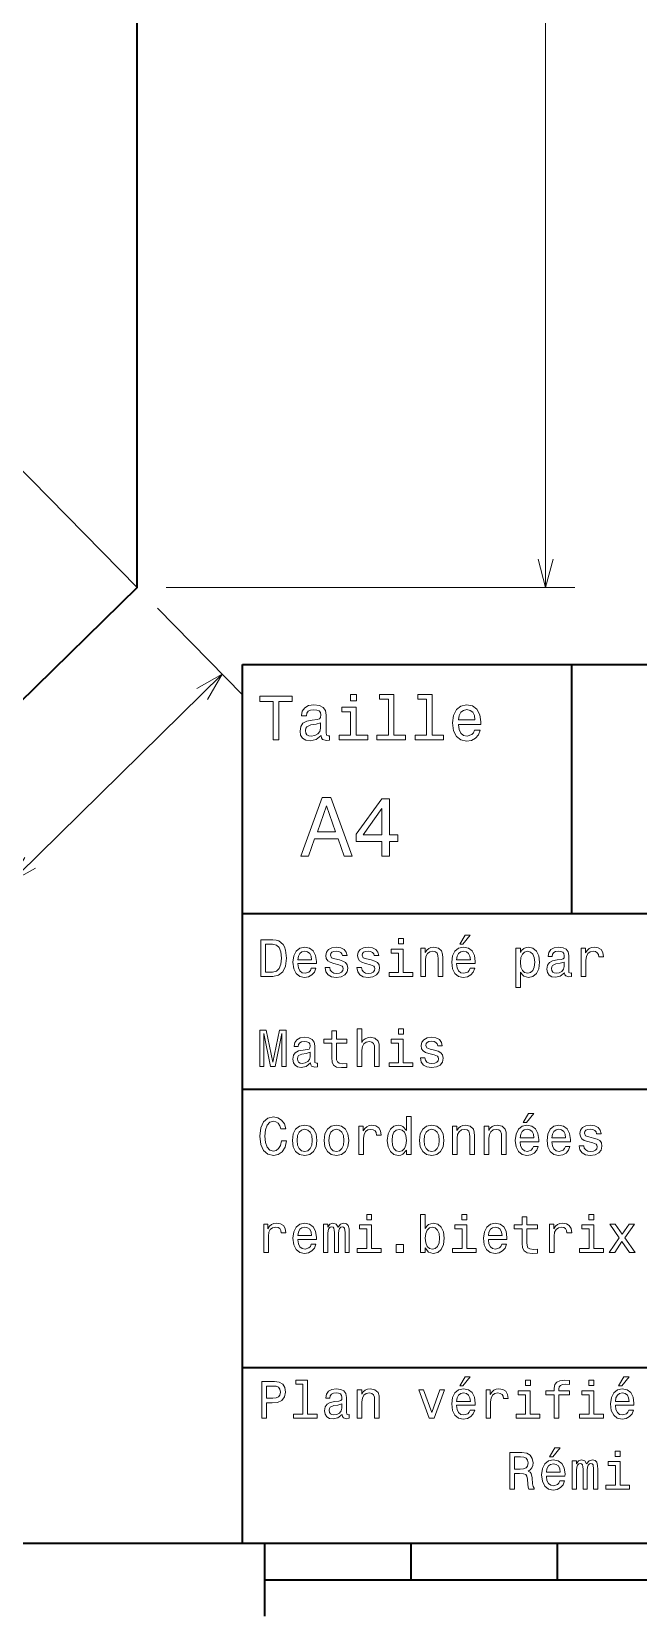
# Model space of a CAD drawing. Extents: x 0 to 297, y 0 to 210.
# Drawn here: x 82.6 to 124, y 5 to 113.2 of the extents above; entities that cross this region are included whole.
import ezdxf

# ---------------------------------------------------------------- set-up
doc = ezdxf.new("R2010")
doc.units = 0
doc.linetypes.add('DASHDOT', pattern=[18.5, 12, -3, 0.5, -3])

msp = doc.modelspace()

# ---------------------------------------------------------------- linework, layer by layer
at = {"color": 7, "lineweight": 13}
for p, q in [((117.704849, 75.258858), (117.704849, 189.995148)), ((91.804108, 75.258858), (119.704849, 75.258858)), ((64.728645, 39.00219), (95.62677, 69.325882))]:
    msp.add_line(p, q, dxfattribs=at)
at = {"color": 7, "lineweight": 35}
for p, q in [((89.804108, 75.258858), (89.804108, 172.182983)), ((97, 10), (97, 70)), ((97, 70), (287, 70)), ((97, 53), (162, 53)), ((97, 41), (162, 41)), ((97, 22), (162, 22)), ((10, 10), (287, 10)), ((97, 10), (287, 10)), ((98.5, 7.5), (198.5, 7.5))]:
    msp.add_line(p, q, dxfattribs=at)
at = {"color": 7, "linetype": 'DASHDOT', "lineweight": 13}
msp.add_line((89.804108, 75.258858), (46.8041, 119.073425), dxfattribs=at)
at = {"color": 7, "lineweight": 35, "ltscale": 0.282804}
msp.add_line((89.804108, 75.258858), (81.730499, 67.335358), dxfattribs=at)
at = {"color": 7, "lineweight": 13, "ltscale": 0.207821}
msp.add_line((91.204987, 73.831436), (97.027657, 67.898468), dxfattribs=at)
at = {"color": 7, "lineweight": 35, "ltscale": 0.425}
msp.add_line((119.5, 53), (119.5, 70), dxfattribs=at)
at = {"color": 7, "lineweight": 35, "ltscale": 0.125}
msp.add_line((98.5, 10), (98.5, 5), dxfattribs=at)
at = {"color": 7, "lineweight": 35, "ltscale": 0.0625}
for p, q in [((108.5, 10), (108.5, 7.5)), ((118.5, 10), (118.5, 7.5))]:
    msp.add_line(p, q, dxfattribs=at)
at = {"color": 7, "lineweight": 13}
for points in [[(117.187218, 77.190704), (117.704849, 75.258858), (118.222488, 77.190704)], [(94.610565, 67.603294), (95.62677, 69.325882), (93.885422, 68.342178)], [(82.145988, 56.821003), (81.129784, 55.098408), (82.87114, 56.082115)]]:
    msp.add_lwpolyline(points, dxfattribs=at)
for points in [[(99.102303, 64.837173), (99.5, 64.837173), (99.5, 67.47406), (100.407784, 67.47406), (100.407784, 67.837173), (98.190201, 67.837173), (98.190201, 67.47406), (99.102303, 67.47406)], [(102.387611, 65.139771), (102.387611, 65.126801), (102.409225, 64.979828), (102.47406, 64.876076), (102.746399, 64.793945), (102.958214, 64.828529), (102.958214, 65.122475), (102.867432, 65.109505), (102.746399, 65.165703), (102.724785, 65.338615), (102.724785, 66.540344), (102.672913, 66.84726), (102.521614, 67.0634), (102.257927, 67.193085), (101.886169, 67.240631), (101.523056, 67.188759), (101.255043, 67.041786), (101.086456, 66.812675), (101.030258, 66.510086), (101.030258, 66.484146), (101.371758, 66.484146), (101.402016, 66.665703), (101.497116, 66.795387), (101.65274, 66.873199), (101.873199, 66.903458), (102.085014, 66.881844), (102.236313, 66.817001), (102.327087, 66.704605), (102.357346, 66.548988), (102.340057, 66.367432), (102.270897, 66.276657), (102.097984, 66.233429), (101.773773, 66.198845), (101.402016, 66.121033), (101.138329, 65.982704), (100.982712, 65.766571), (100.935158, 65.446686), (100.978386, 65.161385), (101.112389, 64.949562), (101.328529, 64.815559), (101.626801, 64.768013), (102.028816, 64.858788)], [(104.786743, 67.940918), (104.384727, 67.940918), (104.384727, 67.508644), (104.786743, 67.508644)], [(106.969742, 67.621033), (106.969742, 65.157059), (106.187317, 65.157059), (106.187317, 64.837173), (108.128242, 64.837173), (108.128242, 65.157059), (107.350143, 65.157059), (107.350143, 67.940918), (106.373199, 67.940918), (106.373199, 67.621033)], [(109.572044, 67.621033), (109.572044, 65.157059), (108.789627, 65.157059), (108.789627, 64.837173), (110.730545, 64.837173), (110.730545, 65.157059), (109.952454, 65.157059), (109.952454, 67.940918), (108.975502, 67.940918), (108.975502, 67.621033)], [(111.750717, 65.887604), (113.272339, 65.887604), (113.276657, 66.064842), (113.207497, 66.561958), (113.017288, 66.933716), (112.714699, 67.158501), (112.312683, 67.240631), (111.919312, 67.154175), (111.616714, 66.912102), (111.422188, 66.51873), (111.353027, 66), (111.41787, 65.4683), (111.612396, 65.079247), (111.91066, 64.837173), (112.299713, 64.755043), (112.636887, 64.811234), (112.913544, 64.958214), (113.116714, 65.191643), (113.233429, 65.502876), (112.857346, 65.502876), (112.779541, 65.329971), (112.667145, 65.200287), (112.34726, 65.096542), (112.100868, 65.144089), (111.914986, 65.295387), (111.793945, 65.541786), (111.750717, 65.874634)], [(102.344383, 65.649857), (102.292511, 65.425072), (102.154182, 65.252159), (101.946686, 65.139771), (101.691643, 65.100861), (101.527374, 65.122475), (101.41066, 65.191643), (101.337173, 65.312675), (101.315559, 65.481262), (101.332855, 65.632561), (101.402016, 65.740631), (101.678673, 65.861671), (102.028816, 65.913544), (102.344383, 66.017288)], [(104.773773, 65.157059), (104.773773, 67.080688), (103.796829, 67.080688), (103.796829, 66.756485), (104.393372, 66.756485), (104.393372, 65.157059), (103.615273, 65.157059), (103.615273, 64.837173), (105.560516, 64.837173), (105.560516, 65.157059)], [(111.750717, 66.207489), (111.798271, 66.50576), (111.914986, 66.726219), (112.092216, 66.860229), (112.325653, 66.907776), (112.554756, 66.860229), (112.731987, 66.726219), (112.840057, 66.50576), (112.878967, 66.207489)], [(100.982712, 56.9049), (101.51297, 56.9049), (101.933716, 58.080692), (103.530258, 58.080692), (103.951012, 56.9049), (104.492798, 56.9049), (103.028816, 60.910664), (102.440926, 60.910664)], [(106.521614, 56.9049), (107.040344, 56.9049), (107.040344, 57.896255), (107.610954, 57.896255), (107.610954, 58.357349), (107.040344, 58.357349), (107.040344, 60.818443), (106.515854, 60.818443), (104.763687, 58.403458), (104.763687, 57.896255), (106.521614, 57.896255)], [(102.118156, 58.570606), (102.734871, 60.334293), (103.351585, 58.570606)], [(105.247841, 58.357349), (106.521614, 60.149857), (106.521614, 58.357349)], [(99.080688, 51.190563), (98.248558, 51.190563), (98.248558, 48.690563), (99.080688, 48.690563), (99.473343, 48.769814), (99.765129, 49.011169), (99.945244, 49.40382), (100.010086, 49.940563), (99.952446, 50.488113), (99.880402, 50.70425), (99.779541, 50.877163), (99.487755, 51.111313), (99.296829, 51.168949)], [(99.055473, 50.891571), (99.329254, 50.837536), (99.516571, 50.671829), (99.628242, 50.376442), (99.664268, 49.940563), (99.624641, 49.519093), (99.51297, 49.223705), (99.322044, 49.047192), (99.055473, 48.989555), (98.583572, 48.989555), (98.583572, 50.891571)], [(107.992798, 51.27702), (107.657784, 51.27702), (107.657784, 50.916786), (107.992798, 50.916786)], [(111.84726, 50.88797), (112.059799, 50.88797), (112.560516, 51.500362), (112.207489, 51.500362)], [(100.784584, 49.565922), (102.052597, 49.565922), (102.056198, 49.713619), (101.998558, 50.127884), (101.840057, 50.437683), (101.587898, 50.625), (101.252884, 50.693443), (100.925072, 50.621399), (100.672913, 50.41967), (100.510803, 50.091862), (100.453171, 49.659584), (100.507202, 49.216499), (100.669312, 48.892292), (100.91787, 48.690563), (101.242073, 48.62212), (101.523056, 48.668949), (101.753601, 48.791428), (101.922913, 48.98595), (102.020172, 49.245319), (101.706772, 49.245319), (101.64193, 49.101227), (101.548271, 48.993156), (101.2817, 48.9067), (101.07637, 48.946327), (100.921471, 49.072407), (100.820602, 49.27774), (100.784584, 49.555115)], [(100.784584, 49.832493), (100.824211, 50.081055), (100.921471, 50.264771), (101.069168, 50.376442), (101.263687, 50.416069), (101.454613, 50.376442), (101.602303, 50.264771), (101.69236, 50.081055), (101.724785, 49.832493)], [(103.623199, 49.818085), (103.317001, 49.890129), (103.090057, 49.972984), (103.014412, 50.142292), (103.036026, 50.261169), (103.111671, 50.347622), (103.234146, 50.401657), (103.41066, 50.423271), (103.579971, 50.401657), (103.713257, 50.336815), (103.799713, 50.239555), (103.835732, 50.109871), (104.145531, 50.109871), (104.145531, 50.117077), (104.091499, 50.351227), (103.943802, 50.534943), (103.713257, 50.650219), (103.41066, 50.693443), (103.104469, 50.650219), (102.881126, 50.531342), (102.740631, 50.354828), (102.697403, 50.131485), (102.729828, 49.915348), (102.830688, 49.76405), (102.996399, 49.655983), (103.237755, 49.580334), (103.590775, 49.493877), (103.806915, 49.40382), (103.864555, 49.331772), (103.886169, 49.223705), (103.853745, 49.09042), (103.767288, 48.989555), (103.626801, 48.924713), (103.439484, 48.903099), (103.241356, 48.924713), (103.09726, 49.000362), (103, 49.122841), (102.960373, 49.292149), (102.654175, 49.292149), (102.704613, 49.003963), (102.852303, 48.795029), (103.086456, 48.668949), (103.41066, 48.62212), (103.749283, 48.668949), (103.997841, 48.795029), (104.149139, 48.996758), (104.203171, 49.259727), (104.163544, 49.486671), (104.051872, 49.641571), (103.868156, 49.742435)], [(105.791786, 49.818085), (105.485588, 49.890129), (105.258644, 49.972984), (105.182999, 50.142292), (105.204613, 50.261169), (105.280258, 50.347622), (105.40274, 50.401657), (105.579254, 50.423271), (105.748558, 50.401657), (105.881844, 50.336815), (105.9683, 50.239555), (106.004326, 50.109871), (106.314117, 50.109871), (106.314117, 50.117077), (106.260086, 50.351227), (106.112396, 50.534943), (105.881844, 50.650219), (105.579254, 50.693443), (105.273056, 50.650219), (105.049713, 50.531342), (104.909225, 50.354828), (104.865997, 50.131485), (104.898415, 49.915348), (104.999283, 49.76405), (105.164986, 49.655983), (105.406342, 49.580334), (105.759369, 49.493877), (105.975502, 49.40382), (106.033142, 49.331772), (106.054756, 49.223705), (106.022339, 49.09042), (105.935883, 48.989555), (105.795387, 48.924713), (105.60807, 48.903099), (105.409943, 48.924713), (105.265854, 49.000362), (105.168587, 49.122841), (105.12896, 49.292149), (104.822769, 49.292149), (104.873199, 49.003963), (105.020897, 48.795029), (105.255043, 48.668949), (105.579254, 48.62212), (105.91787, 48.668949), (106.166428, 48.795029), (106.317726, 48.996758), (106.371758, 49.259727), (106.33213, 49.486671), (106.220459, 49.641571), (106.036743, 49.742435)], [(107.981987, 48.957134), (107.981987, 50.560158), (107.16787, 50.560158), (107.16787, 50.289986), (107.664986, 50.289986), (107.664986, 48.957134), (107.016571, 48.957134), (107.016571, 48.690563), (108.637611, 48.690563), (108.637611, 48.957134)], [(109.181557, 48.690563), (109.498558, 48.690563), (109.498558, 49.807278), (109.530983, 50.063042), (109.635445, 50.250362), (109.797546, 50.365635), (110.013687, 50.408863), (110.1866, 50.372841), (110.29467, 50.275578), (110.348701, 50.113472), (110.366714, 49.897335), (110.366714, 48.690563), (110.683716, 48.690563), (110.683716, 49.962177), (110.669312, 50.217941), (110.604469, 50.430477), (110.39193, 50.625), (110.060516, 50.693443), (109.876801, 50.668228), (109.721901, 50.599785), (109.588615, 50.484512), (109.484146, 50.329613), (109.484146, 50.625), (109.181557, 50.625)], [(111.627518, 49.565922), (112.895531, 49.565922), (112.899132, 49.713619), (112.841499, 50.127884), (112.682999, 50.437683), (112.430832, 50.625), (112.095825, 50.693443), (111.768013, 50.621399), (111.515854, 50.41967), (111.353745, 50.091862), (111.296112, 49.659584), (111.350143, 49.216499), (111.512245, 48.892292), (111.760803, 48.690563), (112.085014, 48.62212), (112.365997, 48.668949), (112.596542, 48.791428), (112.765854, 48.98595), (112.863113, 49.245319), (112.549713, 49.245319), (112.484871, 49.101227), (112.391212, 48.993156), (112.124641, 48.9067), (111.919312, 48.946327), (111.764412, 49.072407), (111.663544, 49.27774), (111.627518, 49.555115)], [(111.627518, 49.832493), (111.667145, 50.081055), (111.764412, 50.264771), (111.912102, 50.376442), (112.106628, 50.416069), (112.297546, 50.376442), (112.445244, 50.264771), (112.535301, 50.081055), (112.567726, 49.832493)], [(115.986313, 50.326012), (115.986313, 50.625), (115.669312, 50.625), (115.669312, 47.941284), (115.986313, 47.941284), (115.986313, 48.98595), (116.097984, 48.816643), (116.22406, 48.704971), (116.541069, 48.62212), (116.843658, 48.690563), (117.081413, 48.895893), (117.236313, 49.2201), (117.293945, 49.659584), (117.236313, 50.095463), (117.081413, 50.41967), (116.843658, 50.621399), (116.541069, 50.693443), (116.368156, 50.671829), (116.220459, 50.603386), (116.094383, 50.488113)], [(116.48703, 48.9067), (116.274498, 48.953533), (116.119598, 49.097622), (116.022339, 49.331772), (115.989914, 49.659584), (116.022339, 49.983791), (116.119598, 50.217941), (116.274498, 50.358429), (116.48703, 50.408863), (116.681557, 50.358429), (116.836456, 50.21434), (116.933716, 49.98019), (116.969742, 49.659584), (116.933716, 49.335377), (116.836456, 49.097622), (116.681557, 48.953533)], [(119.005043, 48.942726), (119.005043, 48.931919), (119.023056, 48.809441), (119.077087, 48.722984), (119.304031, 48.654541), (119.480545, 48.683357), (119.480545, 48.928314), (119.4049, 48.917507), (119.304031, 48.96434), (119.286026, 49.108429), (119.286026, 50.109871), (119.242798, 50.365635), (119.116714, 50.54575), (118.896973, 50.65382), (118.587173, 50.693443), (118.284584, 50.650219), (118.061241, 50.52774), (117.920746, 50.336815), (117.873917, 50.084656), (117.873917, 50.063042), (118.158501, 50.063042), (118.183716, 50.21434), (118.26297, 50.322407), (118.392654, 50.387249), (118.57637, 50.412464), (118.752884, 50.394455), (118.878967, 50.34042), (118.954613, 50.246758), (118.979828, 50.117077), (118.965416, 49.965778), (118.907784, 49.890129), (118.763687, 49.854107), (118.493515, 49.825291), (118.183716, 49.760448), (117.963974, 49.645176), (117.834297, 49.465057), (117.79467, 49.19849), (117.830688, 48.960735), (117.942368, 48.784222), (118.122482, 48.67255), (118.37104, 48.632927), (118.706055, 48.708576)], [(120.143372, 48.690563), (120.460373, 48.690563), (120.460373, 49.796471), (120.492798, 50.063042), (120.590057, 50.253963), (120.748558, 50.369236), (120.961098, 50.408863), (121.119598, 50.383648), (121.238472, 50.3116), (121.310516, 50.189121), (121.335739, 50.023415), (121.656342, 50.023415), (121.613113, 50.315205), (121.49424, 50.524136), (121.296112, 50.650219), (121.02594, 50.693443), (120.842224, 50.664627), (120.683716, 50.592579), (120.543228, 50.4701), (120.431557, 50.304398), (120.431557, 50.625), (120.143372, 50.625)], [(118.969025, 49.367798), (118.925797, 49.180477), (118.810516, 49.036385), (118.637611, 48.942726), (118.425072, 48.910305), (118.288185, 48.928314), (118.190926, 48.98595), (118.129684, 49.086815), (118.111671, 49.227306), (118.126083, 49.353386), (118.183716, 49.443443), (118.414268, 49.544312), (118.706055, 49.587536), (118.969025, 49.673992)], [(98.183716, 42.530979), (98.461098, 42.530979), (98.461098, 44.80043), (98.929398, 42.530979), (99.239197, 42.530979), (99.703888, 44.80043), (99.703888, 42.530979), (99.984871, 42.530979), (99.984871, 45.030979), (99.545387, 45.030979), (99.084297, 42.826366), (98.626801, 45.030979), (98.183716, 45.030979)], [(101.656342, 42.783142), (101.656342, 42.772335), (101.674355, 42.649857), (101.728386, 42.5634), (101.95533, 42.494957), (102.131844, 42.523773), (102.131844, 42.76873), (102.056198, 42.757923), (101.95533, 42.804756), (101.937317, 42.948845), (101.937317, 43.950287), (101.894089, 44.206051), (101.768013, 44.386166), (101.548271, 44.494236), (101.238472, 44.533859), (100.935883, 44.490635), (100.71254, 44.368156), (100.572044, 44.177231), (100.525215, 43.925072), (100.525215, 43.903458), (100.809799, 43.903458), (100.835014, 44.054756), (100.914268, 44.162823), (101.043945, 44.227665), (101.227669, 44.25288), (101.404175, 44.234871), (101.530258, 44.180836), (101.605911, 44.087173), (101.631126, 43.957493), (101.616714, 43.806194), (101.559074, 43.730545), (101.414986, 43.694523), (101.144814, 43.665707), (100.835014, 43.600864), (100.615273, 43.485592), (100.485588, 43.305473), (100.445969, 43.038906), (100.481987, 42.801151), (100.593658, 42.624638), (100.773773, 42.512966), (101.022331, 42.473343), (101.357346, 42.548992)], [(103.100861, 44.130402), (103.100861, 43.161381), (103.122482, 42.84798), (103.223343, 42.631844), (103.425072, 42.505764), (103.767288, 42.462536), (104.14193, 42.480545), (104.14193, 42.754322), (103.868156, 42.732708), (103.619598, 42.761528), (103.486313, 42.851585), (103.428673, 43.00288), (103.41787, 43.215416), (103.41787, 44.130402), (104.14193, 44.130402), (104.14193, 44.400574), (103.41787, 44.400574), (103.41787, 44.966137), (103.100861, 44.966137), (103.100861, 44.400574), (102.553314, 44.400574), (102.553314, 44.130402)], [(104.844383, 42.530979), (105.161385, 42.530979), (105.161385, 43.647694), (105.193802, 43.903458), (105.298271, 44.090778), (105.460373, 44.206051), (105.676514, 44.249279), (105.849426, 44.213257), (105.957497, 44.115993), (106.011528, 43.953888), (106.029541, 43.737751), (106.029541, 42.530979), (106.346542, 42.530979), (106.346542, 43.802593), (106.33213, 44.058357), (106.267288, 44.270893), (106.054756, 44.465416), (105.723343, 44.533859), (105.543228, 44.508644), (105.388329, 44.440201), (105.258644, 44.33213), (105.161385, 44.184437), (105.161385, 45.117435), (104.844383, 45.117435)], [(107.981987, 42.79755), (107.981987, 44.400574), (107.16787, 44.400574), (107.16787, 44.130402), (107.664986, 44.130402), (107.664986, 42.79755), (107.016571, 42.79755), (107.016571, 42.530979), (108.637611, 42.530979), (108.637611, 42.79755)], [(107.992798, 45.117435), (107.657784, 45.117435), (107.657784, 44.757202), (107.992798, 44.757202)], [(110.12896, 43.658501), (109.822769, 43.730545), (109.595825, 43.8134), (109.520172, 43.982708), (109.541786, 44.101585), (109.617432, 44.188038), (109.739914, 44.242073), (109.916428, 44.263687), (110.085732, 44.242073), (110.219017, 44.177231), (110.305473, 44.079971), (110.341499, 43.950287), (110.651299, 43.950287), (110.651299, 43.957493), (110.59726, 44.191643), (110.44957, 44.375359), (110.219017, 44.490635), (109.916428, 44.533859), (109.610229, 44.490635), (109.386887, 44.371758), (109.246399, 44.195244), (109.203171, 43.971901), (109.235588, 43.755764), (109.336456, 43.604465), (109.502159, 43.496399), (109.743515, 43.42075), (110.096542, 43.334293), (110.312683, 43.244236), (110.370316, 43.172188), (110.39193, 43.064121), (110.359512, 42.930836), (110.273056, 42.829971), (110.132568, 42.765129), (109.945244, 42.743515), (109.747116, 42.765129), (109.603027, 42.840778), (109.505768, 42.963257), (109.466141, 43.132565), (109.159943, 43.132565), (109.210373, 42.844379), (109.35807, 42.635445), (109.592216, 42.509365), (109.916428, 42.462536), (110.255043, 42.509365), (110.503601, 42.635445), (110.6549, 42.837173), (110.708931, 43.100143), (110.669312, 43.327087), (110.55764, 43.481987), (110.373917, 43.582851)], [(101.620316, 43.208214), (101.577087, 43.020893), (101.461815, 42.876801), (101.288902, 42.783142), (101.07637, 42.750721), (100.939484, 42.76873), (100.842216, 42.826366), (100.780983, 42.927231), (100.76297, 43.067722), (100.777374, 43.193802), (100.835014, 43.283859), (101.065559, 43.384727), (101.357346, 43.427952), (101.620316, 43.514408)], [(99.66787, 37.460373), (99.595818, 37.15778), (99.476944, 36.941643), (99.311241, 36.808357), (99.116714, 36.765129), (98.882568, 36.829971), (98.698845, 37.024494), (98.57637, 37.341499), (98.536743, 37.780979), (98.57637, 38.216858), (98.695244, 38.537464), (98.87896, 38.731987), (99.116714, 38.80043), (99.289627, 38.764408), (99.437317, 38.663544), (99.552597, 38.501442), (99.631844, 38.278099), (99.97406, 38.278099), (99.865997, 38.620316), (99.678673, 38.879681), (99.422913, 39.041786), (99.116714, 39.099422), (98.734871, 39.009365), (98.443085, 38.757202), (98.25576, 38.342937), (98.190926, 37.780979), (98.25576, 37.219021), (98.443085, 36.804756), (98.734871, 36.548992), (99.116714, 36.462536), (99.451729, 36.530979), (99.721901, 36.721901), (99.912827, 37.035301), (100.013687, 37.460373)], [(108.201729, 36.829971), (108.201729, 36.530979), (108.51873, 36.530979), (108.51873, 39.117435), (108.20533, 39.117435), (108.20533, 38.170029), (107.963974, 38.443802), (107.816284, 38.508644), (107.646973, 38.533859), (107.340775, 38.461815), (107.103027, 38.260086), (106.948128, 37.935879), (106.894089, 37.5), (106.948128, 37.064121), (107.103027, 36.736309), (107.340775, 36.530979), (107.646973, 36.462536), (107.816284, 36.487751), (107.967575, 36.552593)], [(116.184441, 38.728386), (116.396973, 38.728386), (116.897697, 39.340778), (116.54467, 39.340778)], [(100.413544, 37.496399), (100.471184, 37.056915), (100.636887, 36.732708), (100.899857, 36.530979), (101.252884, 36.462536), (101.602303, 36.530979), (101.865273, 36.729107), (102.030983, 37.053314), (102.092216, 37.496399), (102.030983, 37.935879), (101.865273, 38.263687), (101.602303, 38.461815), (101.252884, 38.533859), (100.899857, 38.461815), (100.636887, 38.260086), (100.471184, 37.935879)], [(100.737755, 37.5), (100.770172, 37.824207), (100.87104, 38.058357), (101.033142, 38.20245), (101.252884, 38.25288), (101.469017, 38.20245), (101.631126, 38.061958), (101.731987, 37.824207), (101.768013, 37.5), (101.731987, 37.172188), (101.631126, 36.934437), (101.469017, 36.790344), (101.252884, 36.743515), (101.033142, 36.790344), (100.87104, 36.934437), (100.770172, 37.172188)], [(102.58213, 37.496399), (102.639771, 37.056915), (102.805473, 36.732708), (103.068443, 36.530979), (103.421471, 36.462536), (103.770897, 36.530979), (104.033859, 36.729107), (104.19957, 37.053314), (104.260803, 37.496399), (104.19957, 37.935879), (104.033859, 38.263687), (103.770897, 38.461815), (103.421471, 38.533859), (103.068443, 38.461815), (102.805473, 38.260086), (102.639771, 37.935879)], [(102.906342, 37.5), (102.938759, 37.824207), (103.039627, 38.058357), (103.201729, 38.20245), (103.421471, 38.25288), (103.637611, 38.20245), (103.799713, 38.061958), (103.900574, 37.824207), (103.9366, 37.5), (103.900574, 37.172188), (103.799713, 36.934437), (103.637611, 36.790344), (103.421471, 36.743515), (103.201729, 36.790344), (103.039627, 36.934437), (102.938759, 37.172188)], [(104.963257, 36.530979), (105.280258, 36.530979), (105.280258, 37.636887), (105.312683, 37.903458), (105.409943, 38.094379), (105.568443, 38.209652), (105.780983, 38.249279), (105.939484, 38.224064), (106.058357, 38.152016), (106.130402, 38.029537), (106.155617, 37.863831), (106.476227, 37.863831), (106.432999, 38.155621), (106.314117, 38.364552), (106.115997, 38.490635), (105.845825, 38.533859), (105.662102, 38.505043), (105.503601, 38.432995), (105.363113, 38.310516), (105.251442, 38.144814), (105.251442, 38.465416), (104.963257, 38.465416)], [(107.701012, 38.249279), (107.909943, 38.198845), (108.068443, 38.058357), (108.162102, 37.824207), (108.198128, 37.5), (108.162102, 37.172188), (108.068443, 36.938038), (107.909943, 36.793949), (107.701012, 36.747116), (107.502884, 36.793949), (107.351585, 36.938038), (107.250717, 37.175793), (107.2183, 37.5), (107.250717, 37.820606), (107.351585, 38.054756), (107.502884, 38.198845)], [(109.087898, 37.496399), (109.145531, 37.056915), (109.311241, 36.732708), (109.574203, 36.530979), (109.927231, 36.462536), (110.276657, 36.530979), (110.539627, 36.729107), (110.70533, 37.053314), (110.766571, 37.496399), (110.70533, 37.935879), (110.539627, 38.263687), (110.276657, 38.461815), (109.927231, 38.533859), (109.574203, 38.461815), (109.311241, 38.260086), (109.145531, 37.935879)], [(109.412102, 37.5), (109.444527, 37.824207), (109.545387, 38.058357), (109.707489, 38.20245), (109.927231, 38.25288), (110.143372, 38.20245), (110.305473, 38.061958), (110.406342, 37.824207), (110.44236, 37.5), (110.406342, 37.172188), (110.305473, 36.934437), (110.143372, 36.790344), (109.927231, 36.743515), (109.707489, 36.790344), (109.545387, 36.934437), (109.444527, 37.172188)], [(111.350143, 36.530979), (111.667145, 36.530979), (111.667145, 37.647694), (111.69957, 37.903458), (111.804031, 38.090778), (111.966141, 38.206051), (112.182274, 38.249279), (112.355186, 38.213257), (112.463257, 38.115993), (112.517288, 37.953888), (112.535301, 37.737751), (112.535301, 36.530979), (112.852303, 36.530979), (112.852303, 37.802593), (112.837898, 38.058357), (112.773056, 38.270893), (112.560516, 38.465416), (112.229103, 38.533859), (112.045387, 38.508644), (111.890488, 38.440201), (111.757202, 38.324928), (111.65274, 38.170029), (111.65274, 38.465416), (111.350143, 38.465416)], [(113.51873, 36.530979), (113.835732, 36.530979), (113.835732, 37.647694), (113.868156, 37.903458), (113.972626, 38.090778), (114.134727, 38.206051), (114.350861, 38.249279), (114.523773, 38.213257), (114.631844, 38.115993), (114.685883, 37.953888), (114.703888, 37.737751), (114.703888, 36.530979), (115.020889, 36.530979), (115.020889, 37.802593), (115.006485, 38.058357), (114.941643, 38.270893), (114.729111, 38.465416), (114.39769, 38.533859), (114.213974, 38.508644), (114.059082, 38.440201), (113.925789, 38.324928), (113.821327, 38.170029), (113.821327, 38.465416), (113.51873, 38.465416)], [(115.964699, 37.406338), (117.232712, 37.406338), (117.236313, 37.554035), (117.178673, 37.9683), (117.020172, 38.278099), (116.768013, 38.465416), (116.432999, 38.533859), (116.105186, 38.461815), (115.853027, 38.260086), (115.690918, 37.932278), (115.633286, 37.5), (115.687317, 37.056915), (115.849426, 36.732708), (116.097984, 36.530979), (116.422188, 36.462536), (116.703171, 36.509365), (116.933716, 36.631844), (117.103027, 36.826366), (117.200287, 37.085735), (116.886887, 37.085735), (116.822044, 36.941643), (116.728386, 36.833572), (116.461815, 36.747116), (116.256485, 36.786743), (116.101585, 36.912823), (116.000717, 37.118156), (115.964699, 37.395531)], [(115.964699, 37.672909), (116.004318, 37.921471), (116.101585, 38.105186), (116.249283, 38.216858), (116.443802, 38.256485), (116.634727, 38.216858), (116.782425, 38.105186), (116.872482, 37.921471), (116.9049, 37.672909)], [(118.133286, 37.406338), (119.401299, 37.406338), (119.4049, 37.554035), (119.34726, 37.9683), (119.188766, 38.278099), (118.9366, 38.465416), (118.601585, 38.533859), (118.273773, 38.461815), (118.021614, 38.260086), (117.859512, 37.932278), (117.801872, 37.5), (117.855911, 37.056915), (118.018013, 36.732708), (118.266571, 36.530979), (118.590775, 36.462536), (118.871758, 36.509365), (119.10231, 36.631844), (119.271614, 36.826366), (119.368881, 37.085735), (119.055481, 37.085735), (118.990631, 36.941643), (118.896973, 36.833572), (118.630402, 36.747116), (118.425072, 36.786743), (118.270172, 36.912823), (118.169312, 37.118156), (118.133286, 37.395531)], [(118.133286, 37.672909), (118.172913, 37.921471), (118.270172, 38.105186), (118.41787, 38.216858), (118.612396, 38.256485), (118.803314, 38.216858), (118.951012, 38.105186), (119.041069, 37.921471), (119.073486, 37.672909)], [(120.971901, 37.658501), (120.66571, 37.730545), (120.438766, 37.8134), (120.363113, 37.982708), (120.384727, 38.101585), (120.460373, 38.188038), (120.582855, 38.242073), (120.759369, 38.263687), (120.92868, 38.242073), (121.061966, 38.177231), (121.148415, 38.079971), (121.184441, 37.950287), (121.49424, 37.950287), (121.49424, 37.957493), (121.440201, 38.191643), (121.292511, 38.375359), (121.061966, 38.490635), (120.759369, 38.533859), (120.453171, 38.490635), (120.229828, 38.371758), (120.08934, 38.195244), (120.046112, 37.971901), (120.078529, 37.755764), (120.179398, 37.604465), (120.3451, 37.496399), (120.586456, 37.42075), (120.939484, 37.334293), (121.155624, 37.244236), (121.213257, 37.172188), (121.234871, 37.064121), (121.202454, 36.930836), (121.115997, 36.829971), (120.97551, 36.765129), (120.788185, 36.743515), (120.590057, 36.765129), (120.445969, 36.840778), (120.348709, 36.963257), (120.309082, 37.132565), (120.002884, 37.132565), (120.053314, 36.844379), (120.201012, 36.635445), (120.435158, 36.509365), (120.759369, 36.462536), (121.097984, 36.509365), (121.346542, 36.635445), (121.497841, 36.837173), (121.551872, 37.100143), (121.512253, 37.327087), (121.400574, 37.481987), (121.216858, 37.582851)], [(98.457489, 29.850143), (98.774498, 29.850143), (98.774498, 30.956051), (98.806915, 31.222622), (98.904182, 31.413544), (99.062683, 31.528818), (99.275215, 31.568443), (99.433716, 31.543226), (99.552597, 31.47118), (99.624641, 31.348701), (99.649857, 31.182997), (99.970459, 31.182997), (99.927231, 31.474783), (99.808357, 31.683718), (99.610229, 31.809797), (99.340057, 31.853025), (99.156342, 31.824207), (98.997841, 31.752161), (98.857346, 31.629683), (98.745674, 31.463976), (98.745674, 31.784582), (98.457489, 31.784582)], [(100.784584, 30.725504), (102.052597, 30.725504), (102.056198, 30.873198), (101.998558, 31.287464), (101.840057, 31.597261), (101.587898, 31.784582), (101.252884, 31.853025), (100.925072, 31.780979), (100.672913, 31.57925), (100.510803, 31.25144), (100.453171, 30.819164), (100.507202, 30.37608), (100.669312, 30.051872), (100.91787, 29.850143), (101.242073, 29.7817), (101.523056, 29.828529), (101.753601, 29.951008), (101.922913, 30.145533), (102.020172, 30.404898), (101.706772, 30.404898), (101.64193, 30.260807), (101.548271, 30.152737), (101.2817, 30.066282), (101.07637, 30.105907), (100.921471, 30.231987), (100.820602, 30.437319), (100.784584, 30.714697)], [(100.784584, 30.992075), (100.824211, 31.240633), (100.921471, 31.424351), (101.069168, 31.536022), (101.263687, 31.575647), (101.454613, 31.536022), (101.602303, 31.424351), (101.69236, 31.240633), (101.724785, 30.992075)], [(102.549713, 29.850143), (102.841499, 29.850143), (102.841499, 31.143372), (102.859512, 31.337896), (102.913544, 31.478386), (102.996399, 31.561239), (103.104469, 31.593658), (103.190926, 31.56484), (103.248558, 31.492794), (103.277374, 31.370316), (103.288185, 31.208212), (103.288185, 29.850143), (103.561958, 29.850143), (103.561958, 31.143372), (103.579971, 31.334293), (103.634003, 31.474783), (103.720459, 31.561239), (103.828529, 31.593658), (103.914986, 31.56484), (103.972626, 31.492794), (104.008644, 31.208212), (104.008644, 29.850143), (104.30043, 29.850143), (104.30043, 31.1866), (104.282417, 31.463976), (104.224785, 31.676512), (104.109512, 31.806194), (103.922188, 31.853025), (103.702454, 31.780979), (103.533142, 31.572046), (103.399857, 31.777376), (103.176514, 31.853025), (102.971184, 31.780979), (102.830688, 31.57925), (102.830688, 31.784582), (102.549713, 31.784582)], [(105.8134, 30.116714), (105.8134, 31.71974), (104.999283, 31.71974), (104.999283, 31.449568), (105.496399, 31.449568), (105.496399, 30.116714), (104.847984, 30.116714), (104.847984, 29.850143), (106.469025, 29.850143), (106.469025, 30.116714)], [(105.824211, 32.4366), (105.489197, 32.4366), (105.489197, 32.076366), (105.824211, 32.076366)], [(109.480545, 30.149136), (109.714699, 29.871758), (110.035301, 29.7817), (110.337898, 29.850143), (110.579254, 30.055475), (110.730545, 30.383286), (110.788185, 30.819164), (110.730545, 31.255043), (110.575645, 31.57925), (110.337898, 31.780979), (110.035301, 31.853025), (109.7183, 31.759365), (109.588615, 31.644091), (109.480545, 31.489193), (109.480545, 32.4366), (109.163544, 32.4366), (109.163544, 29.850143), (109.480545, 29.850143)], [(110.463974, 30.819164), (110.427956, 30.494957), (110.330688, 30.257204), (110.175797, 30.113111), (109.98127, 30.066282), (109.76873, 30.113111), (109.613831, 30.257204), (109.516571, 30.491354), (109.484146, 30.819164), (109.516571, 31.143372), (109.613831, 31.377522), (109.76873, 31.518011), (109.98127, 31.568443), (110.175797, 31.518011), (110.330688, 31.373919), (110.427956, 31.139769)], [(112.319168, 30.116714), (112.319168, 31.71974), (111.505043, 31.71974), (111.505043, 31.449568), (112.002159, 31.449568), (112.002159, 30.116714), (111.353745, 30.116714), (111.353745, 29.850143), (112.974785, 29.850143), (112.974785, 30.116714)], [(112.329971, 32.4366), (111.994957, 32.4366), (111.994957, 32.076366), (112.329971, 32.076366)], [(113.796112, 30.725504), (115.064117, 30.725504), (115.067719, 30.873198), (115.010086, 31.287464), (114.851585, 31.597261), (114.599426, 31.784582), (114.264404, 31.853025), (113.9366, 31.780979), (113.684441, 31.57925), (113.522331, 31.25144), (113.464699, 30.819164), (113.51873, 30.37608), (113.680832, 30.051872), (113.929398, 29.850143), (114.253601, 29.7817), (114.534584, 29.828529), (114.765129, 29.951008), (114.934433, 30.145533), (115.0317, 30.404898), (114.7183, 30.404898), (114.653458, 30.260807), (114.559799, 30.152737), (114.293228, 30.066282), (114.087898, 30.105907), (113.932999, 30.231987), (113.83213, 30.437319), (113.796112, 30.714697)], [(113.796112, 30.992075), (113.835732, 31.240633), (113.932999, 31.424351), (114.080688, 31.536022), (114.275215, 31.575647), (114.466141, 31.536022), (114.613831, 31.424351), (114.703888, 31.240633), (114.736313, 30.992075)], [(116.112396, 31.449568), (116.112396, 30.480547), (116.134003, 30.167147), (116.234871, 29.951008), (116.4366, 29.824926), (116.778816, 29.7817), (117.153458, 29.799711), (117.153458, 30.073486), (116.879684, 30.051872), (116.631126, 30.08069), (116.497841, 30.170748), (116.440201, 30.322046), (116.429398, 30.534582), (116.429398, 31.449568), (117.153458, 31.449568), (117.153458, 31.71974), (116.429398, 31.71974), (116.429398, 32.285301), (116.112396, 32.285301), (116.112396, 31.71974), (115.564842, 31.71974), (115.564842, 31.449568)], [(117.974785, 29.850143), (118.291786, 29.850143), (118.291786, 30.956051), (118.324211, 31.222622), (118.421471, 31.413544), (118.579971, 31.528818), (118.792511, 31.568443), (118.951012, 31.543226), (119.069885, 31.47118), (119.14193, 31.348701), (119.167145, 31.182997), (119.487755, 31.182997), (119.444527, 31.474783), (119.325653, 31.683718), (119.127525, 31.809797), (118.857346, 31.853025), (118.67363, 31.824207), (118.515129, 31.752161), (118.374641, 31.629683), (118.26297, 31.463976), (118.26297, 31.784582), (117.974785, 31.784582)], [(120.993515, 30.116714), (120.993515, 31.71974), (120.179398, 31.71974), (120.179398, 31.449568), (120.676514, 31.449568), (120.676514, 30.116714), (120.028099, 30.116714), (120.028099, 29.850143), (121.649139, 29.850143), (121.649139, 30.116714)], [(121.004326, 32.4366), (120.669312, 32.4366), (120.669312, 32.076366), (121.004326, 32.076366)], [(122.42363, 29.850143), (122.920753, 30.603025), (123.432281, 29.850143), (123.814125, 29.850143), (123.122482, 30.847982), (123.774498, 31.784582), (123.407059, 31.784582), (122.935165, 31.082132), (122.463257, 31.784582), (122.088623, 31.784582), (122.729828, 30.844379), (122.052597, 29.850143)], [(107.510086, 29.850143), (108.007202, 29.850143), (108.007202, 30.386887), (107.510086, 30.386887)], [(98.324211, 18.530979), (98.655617, 18.530979), (98.655617, 19.586454), (99.023056, 19.586454), (99.394089, 19.604465), (99.689484, 19.730547), (99.880402, 19.975504), (99.945244, 20.310518), (99.894814, 20.620316), (99.750717, 20.847261), (99.51297, 20.98415), (99.188759, 21.030979), (98.324211, 21.030979)], [(99.098701, 20.724783), (99.314842, 20.703169), (99.473343, 20.634726), (99.567001, 20.508644), (99.599426, 20.310518), (99.5634, 20.101583), (99.466141, 19.975504), (99.30043, 19.910662), (99.073486, 19.892651), (98.655617, 19.892651), (98.655617, 20.724783)], [(101.137611, 20.850864), (101.137611, 18.79755), (100.485588, 18.79755), (100.485588, 18.530979), (102.103027, 18.530979), (102.103027, 18.79755), (101.454613, 18.79755), (101.454613, 21.117435), (100.640488, 21.117435), (100.640488, 20.850864)], [(111.84726, 20.728386), (112.059799, 20.728386), (112.560516, 21.340778), (112.207489, 21.340778)], [(116.667145, 21.117435), (116.33213, 21.117435), (116.33213, 20.757204), (116.667145, 20.757204)], [(118.295387, 20.130404), (118.295387, 18.530979), (118.612396, 18.530979), (118.612396, 20.130404), (119.332855, 20.130404), (119.332855, 20.400576), (118.612396, 20.400576), (118.612396, 20.519451), (118.637611, 20.663544), (118.720459, 20.760807), (118.860954, 20.818443), (119.062683, 20.840057), (119.332855, 20.825647), (119.332855, 21.099422), (118.990631, 21.117435), (118.680832, 21.085014), (118.464699, 20.987751), (118.335014, 20.818443), (118.295387, 20.577089), (118.295387, 20.400576), (117.715424, 20.400576), (117.715424, 20.130404)], [(121.004326, 21.117435), (120.669312, 21.117435), (120.669312, 20.757204), (121.004326, 20.757204)], [(122.690201, 20.728386), (122.90274, 20.728386), (123.403458, 21.340778), (123.05043, 21.340778)], [(103.824928, 18.78314), (103.824928, 18.772333), (103.842941, 18.649855), (103.896973, 18.5634), (104.123917, 18.494957), (104.30043, 18.523775), (104.30043, 18.768732), (104.224785, 18.757925), (104.123917, 18.804754), (104.105911, 18.948847), (104.105911, 19.950287), (104.062683, 20.206051), (103.9366, 20.386166), (103.716858, 20.494236), (103.407059, 20.533861), (103.104469, 20.490633), (102.881126, 20.368155), (102.740631, 20.177233), (102.693802, 19.925072), (102.693802, 19.903458), (102.978386, 19.903458), (103.003601, 20.054754), (103.082855, 20.162823), (103.21254, 20.227665), (103.396255, 20.252882), (103.572769, 20.234869), (103.698845, 20.180836), (103.774498, 20.087175), (103.799713, 19.957493), (103.785301, 19.806194), (103.727669, 19.730547), (103.583572, 19.694523), (103.3134, 19.665705), (103.003601, 19.600864), (102.783859, 19.48559), (102.654175, 19.305475), (102.614555, 19.038904), (102.650574, 18.801151), (102.762245, 18.62464), (102.94236, 18.512968), (103.190926, 18.473343), (103.52594, 18.54899)], [(103.788902, 19.208212), (103.745674, 19.020893), (103.630402, 18.876801), (103.457489, 18.78314), (103.244957, 18.750719), (103.10807, 18.768732), (103.010803, 18.826368), (102.94957, 18.927233), (102.931557, 19.067722), (102.945969, 19.193804), (103.003601, 19.283861), (103.234146, 19.384726), (103.52594, 19.427954), (103.788902, 19.514408)], [(104.844383, 18.530979), (105.161385, 18.530979), (105.161385, 19.647694), (105.193802, 19.903458), (105.298271, 20.090778), (105.460373, 20.206051), (105.676514, 20.249279), (105.849426, 20.213255), (105.957497, 20.115993), (106.011528, 19.95389), (106.029541, 19.737751), (106.029541, 18.530979), (106.346542, 18.530979), (106.346542, 19.802593), (106.33213, 20.058357), (106.267288, 20.270893), (106.054756, 20.465418), (105.723343, 20.533861), (105.539627, 20.508644), (105.384727, 20.440201), (105.251442, 20.324926), (105.146973, 20.170029), (105.146973, 20.465418), (104.844383, 20.465418)], [(109.761528, 18.530979), (110.096542, 18.530979), (110.802597, 20.465418), (110.474785, 20.465418), (109.930832, 18.905619), (109.376083, 20.465418), (109.04467, 20.465418)], [(111.627518, 19.40634), (112.895531, 19.40634), (112.899132, 19.554033), (112.841499, 19.9683), (112.682999, 20.278097), (112.430832, 20.465418), (112.095825, 20.533861), (111.768013, 20.461815), (111.515854, 20.260086), (111.353745, 19.932276), (111.296112, 19.5), (111.350143, 19.056915), (111.512245, 18.732708), (111.760803, 18.530979), (112.085014, 18.462536), (112.365997, 18.509365), (112.596542, 18.631844), (112.765854, 18.826368), (112.863113, 19.085733), (112.549713, 19.085733), (112.484871, 18.941643), (112.391212, 18.833572), (112.124641, 18.747118), (111.919312, 18.786743), (111.764412, 18.912823), (111.663544, 19.118155), (111.627518, 19.395533)], [(111.627518, 19.672911), (111.667145, 19.921469), (111.764412, 20.105186), (111.912102, 20.216858), (112.106628, 20.256483), (112.297546, 20.216858), (112.445244, 20.105186), (112.535301, 19.921469), (112.567726, 19.672911)], [(113.637604, 18.530979), (113.954613, 18.530979), (113.954613, 19.636887), (113.98703, 19.903458), (114.08429, 20.094379), (114.242798, 20.209654), (114.45533, 20.249279), (114.613831, 20.224062), (114.732712, 20.152016), (114.804756, 20.029537), (114.829971, 19.863832), (115.150574, 19.863832), (115.107346, 20.155619), (114.988472, 20.364553), (114.790344, 20.490633), (114.520172, 20.533861), (114.336456, 20.505043), (114.177956, 20.432997), (114.03746, 20.310518), (113.925789, 20.144812), (113.925789, 20.465418), (113.637604, 20.465418)], [(116.656342, 18.79755), (116.656342, 20.400576), (115.842216, 20.400576), (115.842216, 20.130404), (116.33934, 20.130404), (116.33934, 18.79755), (115.690918, 18.79755), (115.690918, 18.530979), (117.311958, 18.530979), (117.311958, 18.79755)], [(120.993515, 18.79755), (120.993515, 20.400576), (120.179398, 20.400576), (120.179398, 20.130404), (120.676514, 20.130404), (120.676514, 18.79755), (120.028099, 18.79755), (120.028099, 18.530979), (121.649139, 18.530979), (121.649139, 18.79755)], [(122.470459, 19.40634), (123.73848, 19.40634), (123.742081, 19.554033), (123.684441, 19.9683), (123.52594, 20.278097), (123.273773, 20.465418), (122.938766, 20.533861), (122.610954, 20.461815), (122.358795, 20.260086), (122.196686, 19.932276), (122.139053, 19.5), (122.193085, 19.056915), (122.355194, 18.732708), (122.603745, 18.530979), (122.927956, 18.462536), (123.208939, 18.509365), (123.439484, 18.631844), (123.608795, 18.826368), (123.706055, 19.085733), (123.392654, 19.085733), (123.327812, 18.941643), (123.234154, 18.833572), (122.967583, 18.747118), (122.762253, 18.786743), (122.607353, 18.912823), (122.506485, 19.118155), (122.470459, 19.395533)], [(122.470459, 19.672911), (122.510086, 19.921469), (122.607353, 20.105186), (122.755043, 20.216858), (122.94957, 20.256483), (123.140488, 20.216858), (123.288185, 20.105186), (123.378242, 19.921469), (123.410667, 19.672911)], [(117.98127, 15.887968), (118.193802, 15.887968), (118.694527, 16.50036), (118.341499, 16.50036)], [(122.801155, 16.277018), (122.466141, 16.277018), (122.466141, 15.916787), (122.801155, 15.916787)], [(115.257927, 13.690562), (115.592941, 13.690562), (115.592941, 14.746037), (115.935158, 14.746037), (116.187317, 14.73523), (116.345818, 14.684798), (116.432274, 14.565923), (116.4683, 14.353387), (116.486313, 14.029179), (116.507927, 13.816643), (116.551155, 13.690562), (116.92939, 13.690562), (116.92939, 13.759007), (116.846542, 13.859871), (116.817719, 14.047191), (116.792503, 14.450648), (116.73127, 14.74964), (116.648415, 14.8433), (116.51873, 14.911744), (116.662827, 15.001801), (116.763687, 15.127882), (116.828529, 15.286384), (116.850143, 15.477305), (116.799713, 15.7799), (116.655617, 16.006844), (116.41787, 16.143732), (116.093658, 16.190563), (115.257927, 16.190563)], [(116, 15.884366), (116.219742, 15.862753), (116.374641, 15.794309), (116.471901, 15.668228), (116.504318, 15.470101), (116.4683, 15.261168), (116.371033, 15.135087), (116.20533, 15.070246), (115.978386, 15.052234), (115.592941, 15.052234), (115.592941, 15.884366)], [(117.761528, 14.565923), (119.029541, 14.565923), (119.033142, 14.713617), (118.975502, 15.127882), (118.817001, 15.43768), (118.564842, 15.625), (118.229828, 15.693444), (117.902016, 15.621398), (117.649857, 15.419669), (117.487747, 15.091859), (117.430115, 14.659582), (117.484146, 14.216499), (117.646255, 13.892291), (117.894814, 13.690562), (118.219017, 13.622118), (118.5, 13.668948), (118.730545, 13.791427), (118.899857, 13.985951), (118.997116, 14.245317), (118.683716, 14.245317), (118.618874, 14.101225), (118.525215, 13.993155), (118.258644, 13.9067), (118.053314, 13.946326), (117.898415, 14.072407), (117.797546, 14.277738), (117.761528, 14.555116)], [(117.761528, 14.832493), (117.801155, 15.081052), (117.898415, 15.26477), (118.046112, 15.376441), (118.240631, 15.416066), (118.431557, 15.376441), (118.579247, 15.26477), (118.669304, 15.081052), (118.701729, 14.832493)], [(119.526657, 13.690562), (119.818443, 13.690562), (119.818443, 14.983789), (119.836456, 15.178314), (119.890488, 15.318804), (119.973343, 15.401657), (120.081413, 15.434078), (120.16787, 15.40526), (120.225502, 15.333214), (120.254318, 15.210735), (120.265129, 15.048632), (120.265129, 13.690562), (120.538902, 13.690562), (120.538902, 14.983789), (120.556915, 15.174712), (120.610947, 15.315202), (120.697403, 15.401657), (120.805473, 15.434078), (120.89193, 15.40526), (120.94957, 15.333214), (120.985588, 15.048632), (120.985588, 13.690562), (121.277374, 13.690562), (121.277374, 15.027018), (121.259361, 15.304395), (121.201729, 15.516932), (121.086456, 15.646614), (120.899132, 15.693444), (120.679398, 15.621398), (120.510086, 15.412464), (120.376801, 15.617796), (120.153458, 15.693444), (119.948128, 15.621398), (119.807632, 15.419669), (119.807632, 15.625), (119.526657, 15.625)], [(122.790344, 13.957133), (122.790344, 15.560159), (121.976227, 15.560159), (121.976227, 15.289986), (122.473343, 15.289986), (122.473343, 13.957133), (121.824928, 13.957133), (121.824928, 13.690562), (123.445969, 13.690562), (123.445969, 13.957133)]]:
    msp.add_lwpolyline(points, close=True, dxfattribs=at)

doc.saveas('drawing.dxf')
